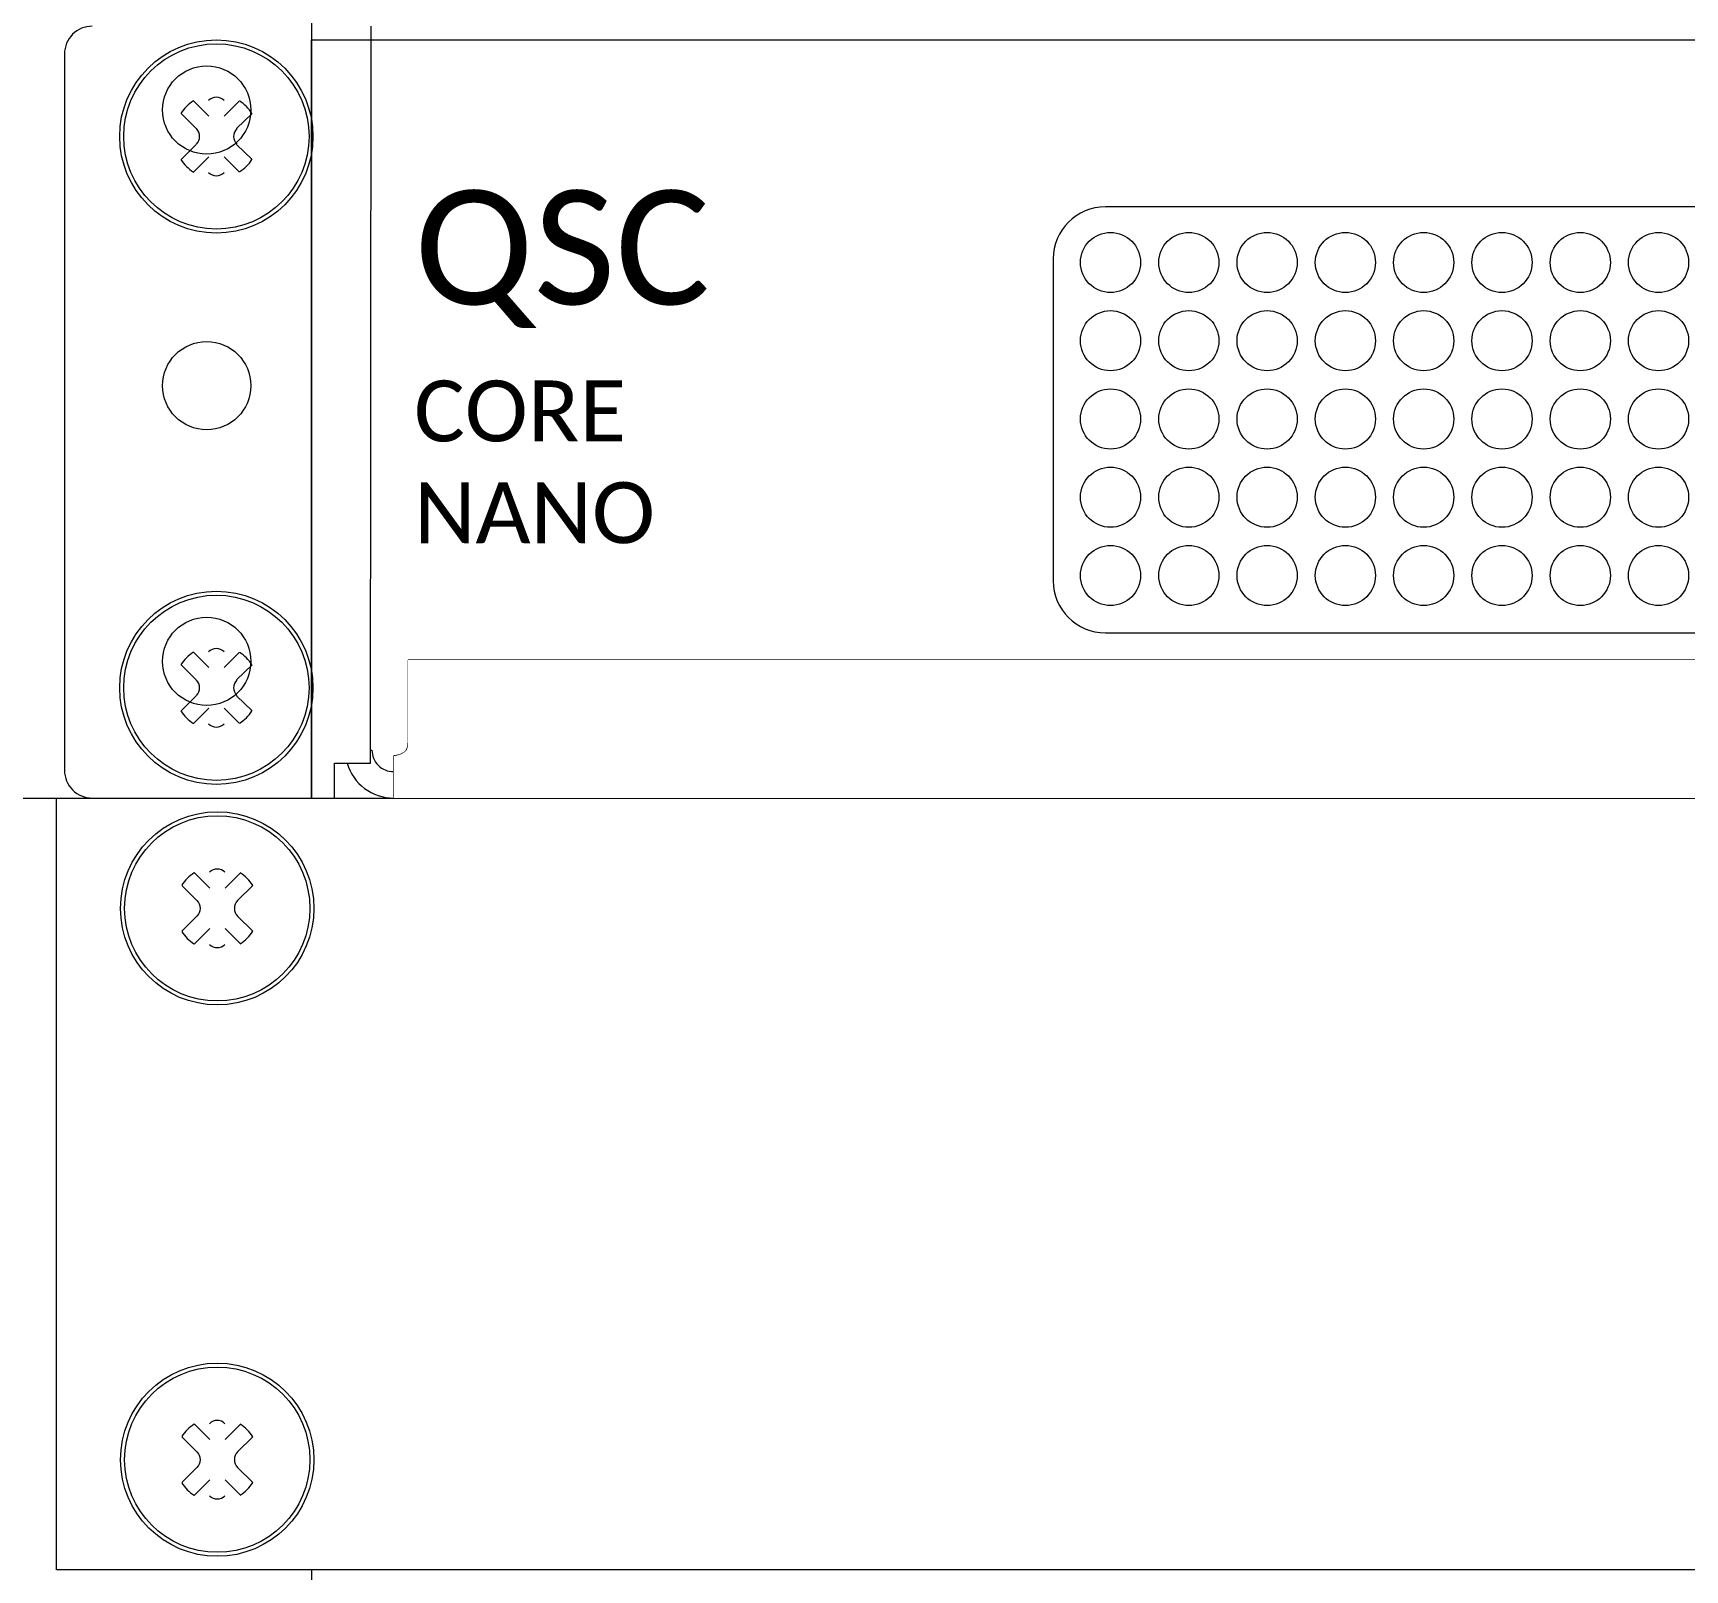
# Model space of a CAD drawing. Header units: millimetres. Extents: x -71336 to -33468, y -26189 to 22712.
# Drawn here: x -34308.2 to -34213.1, y -20202.1 to -20113.6 of the extents above; entities that cross this region are included whole.
import ezdxf

# ---------------------------------------------------------------- set-up
doc = ezdxf.new("R2010")
doc.units = ezdxf.units.MM
doc.set_wipeout_variables(frame=1)
doc.layers.add('SC - Equipment', color=7, linetype='Continuous', lineweight=13)
doc.layers.add('SC - Rack Layout - U-guides and centreline', color=5, linetype='Continuous', lineweight=13, plot=False)
doc.styles.add('ARIAL', font='arial.ttf')
doc.styles.add('CALIBRI', font='calibri.ttf')

# ---------------------------------------------------------------- blocks, each defined once
blk = doc.blocks.new('*U254')
at = {"layer": 'SC - Rack Layout - U-guides and centreline', "ltscale": 5}
blk.add_lwpolyline([(-300, 0), (300, 0)], dxfattribs=at)
blk = doc.blocks.new('*U255')
at = {"layer": 'SC - Rack Layout - U-guides and centreline', "color": 0, "linetype": 'ByBlock', "lineweight": -2, "transparency": 16777216}
blk.add_blockref('*U254', (0, 88.9), dxfattribs=at)
blk = doc.blocks.new('*U285')
at = {"layer": 'SC - Equipment'}
for p, q in [((-227.076, 185.674), (-227.076, 141.224)), ((-227.076, 141.224), (-227.076, 96.774)), ((-227.076, 96.774), (-227.076, 52.324))]:
    blk.add_line(p, q, dxfattribs=at)
for centre in [(-233.11485, 179.324), (-233.11485, 163.449), (-233.11485, 147.574), (-233.11485, 134.874), (-233.11485, 118.999), (-233.11485, 103.124)]:
    blk.add_circle(centre, 2.54, dxfattribs=at)
at = {"ltscale": 5, "style": 'ARIAL', "flags": 1}
blk.add_attdef('UNITS', (470.5, 46), '', height=9.73997, dxfattribs=at)
blk = doc.blocks.new('QSC CORE NANO')
at = {"layer": 'SC - Equipment'}
for p, q in [((-110.177, 0), (-110.177, 43.662)), ((-110.177, 43.662), (110.177, 43.662)), ((62.289, 34.049), (-64.492, 34.049)), ((-67.496, 31.044), (-67.496, 12.518)), ((-64.492, 9.514), (62.289, 9.514)), ((-110.177, 0), (110.177, 0))]:
    blk.add_line(p, q, dxfattribs=at)
for centre in [(-64.197, 30.844), (-59.69, 30.844), (-55.184, 30.844), (-50.677, 30.844), (-46.171, 30.844), (-41.665, 30.844), (-37.158, 30.844), (-32.652, 30.844), (-64.197, 26.338), (-59.69, 26.338), (-55.184, 26.338), (-50.677, 26.338), (-46.171, 26.338), (-41.665, 26.338), (-37.158, 26.338), (-32.652, 26.338), (-64.197, 21.831), (-59.69, 21.831), (-55.184, 21.831), (-50.677, 21.831), (-46.171, 21.831), (-41.665, 21.831), (-37.158, 21.831), (-32.652, 21.831), (-64.197, 17.325), (-59.69, 17.325), (-55.184, 17.325), (-50.677, 17.325), (-46.171, 17.325), (-41.665, 17.325), (-37.158, 17.325), (-32.652, 17.325), (-64.197, 12.818), (-59.69, 12.818), (-55.184, 12.818), (-50.677, 12.818), (-46.171, 12.818), (-41.665, 12.818), (-37.158, 12.818), (-32.652, 12.818)]:
    blk.add_circle(centre, 1.731, dxfattribs=at)
for centre, start, end in [((-64.492, 31.044), 90, 180), ((-64.492, 12.518), 180, 270)]:
    blk.add_arc(centre, 3.004, start, end, dxfattribs=at)
at = {"ltscale": 5, "insert": (-104.281, 34.991), "char_height": 6.56366, "attachment_point": 1, "style": 'CALIBRI'}
blk.add_mtext_dynamic_manual_height_columns('QSC\\P{\\H0.53534x;CORE\\PNANO}', width=27.93026, gutter_width=32.818, heights=[0], dxfattribs=at)
blk = doc.blocks.new('1U BLANK PANEL - RACK LAYOUT')
blk.add_wipeout([(-241.3, 44.45), (241.3, 44.45), (241.3, 0), (-241.3, 0)])
at = {"layer": 'SC - Equipment'}
for p, q in [((-241.3, 0), (-241.3, 44.45)), ((-241.3, 44.45), (241.3, 44.45)), ((-232.492, 39.268), (-233.381, 40.157)), ((-230.739, 40.132), (-231.603, 39.268)), ((-233.228, 38.557), (-234.092, 39.421)), ((-230.003, 39.421), (-230.892, 38.557)), ((-233.228, 37.643), (-234.092, 36.779)), ((-230.003, 36.779), (-230.892, 37.643)), ((-232.492, 36.932), (-233.381, 36.043)), ((-230.739, 36.068), (-231.603, 36.932)), ((-233.228, 6.807), (-234.092, 7.671)), ((-232.492, 7.518), (-233.381, 8.407)), ((-230.739, 8.382), (-231.603, 7.518)), ((-230.003, 7.671), (-230.892, 6.807)), ((-233.228, 5.893), (-234.092, 5.029)), ((-230.003, 5.029), (-230.892, 5.893)), ((-232.492, 5.182), (-233.381, 4.293)), ((-230.739, 4.318), (-231.603, 5.182)), ((241.3, 0), (-241.3, 0)), ((-241.3, 0), (-241.3, 0))]:
    blk.add_line(p, q, dxfattribs=at)
for centre, major_axis, start_param, end_param in [((-232.06, 38.1), (5.563, 0), 0, 6.283185), ((-232.06, 38.1), (5.334, 0), 0, 6.283185), ((-232.06, 38.1), (2.438, 0), 2.143456, 2.563819), ((-232.06, 39.726), (0.635, 0), 0.785399, 2.356195), ((-232.06, 38.1), (2.438, 0), 0.57266, 0.993023), ((-233.66, 38.1), (0.635, 0), 5.497788, 7.068584), ((-230.434, 38.1), (0.635, 0), 2.356195, 3.926991), ((-232.06, 38.1), (2.438, 0), 3.719366, 4.139729), ((-232.06, 38.1), (2.438, 0), 5.290163, 5.710525), ((-232.06, 36.474), (0.635, 0), 3.926991, 5.497787), ((-232.06, 6.35), (5.563, 0), 0, 6.283185), ((-232.06, 6.35), (5.334, 0), 0, 6.283185), ((-232.06, 7.976), (0.635, 0), 0.785399, 2.356195), ((-232.06, 6.35), (2.438, 0), 2.143456, 2.563819), ((-232.06, 6.35), (2.438, 0), 0.57266, 0.993023), ((-233.66, 6.35), (0.635, 0), 5.497788, 7.068584), ((-230.434, 6.35), (0.635, 0), 2.356195, 3.926991), ((-232.06, 6.35), (2.438, 0), 3.719366, 4.139729), ((-232.06, 6.35), (2.438, 0), 5.290163, 5.710525), ((-232.06, 4.724), (0.635, 0), 3.926991, 5.497787)]:
    blk.add_ellipse(centre, major_axis=major_axis, ratio=1, start_param=start_param, end_param=end_param, dxfattribs=at)
blk = doc.blocks.new('*U281')
blk.add_blockref('1U BLANK PANEL - RACK LAYOUT', (0, -44.45))
blk = doc.blocks.new('1U RACK SHELF - RACK LAYOUT')
at = {"layer": 'SC - Equipment', "flags": 128}
for points in [[(-239.703, 44.448, 0.414214), (-241.3, 42.852)], [(-221.607, 2.767, 0.106933), (-221.522, 3.161)], [(-225.022, 2.005, 0.334713), (-222.36, -0.002)], [(-223.605, 2.767, 0.414214), (-222.36, 1.522)], [(-241.3, 1.595, 0.414214), (-239.703, -0.002)]]:
    blk.add_lwpolyline(points, format="xyb", dxfattribs=at)
for points in [[(-223.692, 2.005), (-223.642, 44.448)], [(-241.3, 42.852), (-241.3, 1.595)], [(-232.992, 39.268), (-233.881, 40.157)], [(-231.239, 40.131), (-232.103, 39.268)], [(-233.728, 38.556), (-234.592, 39.42)], [(-230.503, 39.42), (-231.392, 38.556)], [(-233.728, 37.642), (-234.592, 36.778)], [(-230.503, 36.778), (-231.392, 37.642)], [(-232.992, 36.931), (-233.881, 36.042)], [(-231.239, 36.067), (-232.103, 36.931)], [(-233.728, 6.806), (-234.592, 7.67)], [(-232.992, 7.518), (-233.881, 8.407)], [(-231.239, 8.381), (-232.103, 7.518)], [(-230.503, 7.67), (-231.392, 6.806)], [(221.584, 7.952), (-221.522, 7.949)], [(-221.522, 7.949), (-221.522, 3.161)], [(-233.728, 5.892), (-234.592, 5.028)], [(-230.503, 5.028), (-231.392, 5.892)], [(-232.992, 5.181), (-233.881, 4.292)], [(-231.239, 4.317), (-232.103, 5.181)], [(-225.765, -0.002), (-225.765, 2.005)], [(-225.765, 2.005), (-223.692, 2.005)], [(-223.691, 2.767), (-223.605, 2.767)], [(-222.36, 2.421), (-222.36, -0.002)], [(222.422, 0.002), (-222.36, -0.002)], [(-239.703, -0.002), (-225.765, -0.002)]]:
    blk.add_lwpolyline(points, dxfattribs=at)
at = {"layer": 'SC - Equipment'}
for points in [[(-222.058, 2.477), (-222.085, 2.469), (-222.112, 2.462), (-222.139, 2.455), (-222.166, 2.449), (-222.194, 2.443), (-222.221, 2.438), (-222.249, 2.433), (-222.277, 2.429), (-222.305, 2.426), (-222.332, 2.423), (-222.36, 2.421)], [(-221.607, 2.767), (-221.627, 2.742), (-221.648, 2.717), (-221.67, 2.694), (-221.693, 2.672), (-221.718, 2.651), (-221.743, 2.632), (-221.769, 2.613), (-221.8, 2.593), (-221.824, 2.578), (-221.852, 2.563), (-221.88, 2.548), (-221.909, 2.534), (-221.938, 2.521), (-221.967, 2.509), (-221.997, 2.497), (-222.027, 2.487), (-222.058, 2.477)]]:
    blk.add_lwpolyline(points, dxfattribs=at)
for centre, major_axis, start_param, end_param in [((-232.56, 38.099), (5.563, 0), 0, 6.283185), ((-232.56, 38.099), (5.334, 0), 0, 6.283185), ((-232.56, 38.099), (2.438, 0), 2.143456, 2.563819), ((-232.56, 39.725), (0.635, 0), 0.785399, 2.356195), ((-232.56, 38.099), (2.438, 0), 0.57266, 0.993023), ((-234.16, 38.099), (0.635, 0), 5.497788, 7.068584), ((-230.934, 38.099), (0.635, 0), 2.356195, 3.926991), ((-232.56, 38.099), (2.438, 0), 3.719366, 4.139729), ((-232.56, 38.099), (2.438, 0), 5.290163, 5.710525), ((-232.56, 36.474), (0.635, 0), 3.926991, 5.497787), ((-232.56, 6.349), (5.563, 0), 0, 6.283185), ((-232.56, 6.349), (5.334, 0), 0, 6.283185), ((-232.56, 7.975), (0.635, 0), 0.785399, 2.356195), ((-232.56, 6.349), (2.438, 0), 2.143456, 2.563819), ((-232.56, 6.349), (2.438, 0), 0.57266, 0.993023), ((-234.16, 6.349), (0.635, 0), 5.497788, 7.068584), ((-230.934, 6.349), (0.635, 0), 2.356195, 3.926991), ((-232.56, 6.349), (2.438, 0), 3.719366, 4.139729), ((-232.56, 6.349), (2.438, 0), 5.290163, 5.710525), ((-232.56, 4.724), (0.635, 0), 3.926991, 5.497787)]:
    blk.add_ellipse(centre, major_axis=major_axis, ratio=1, start_param=start_param, end_param=end_param, dxfattribs=at)
blk.add_wipeout([(-222.36, -0.002), (-222.36, 2.421), (-222.277, 2.429), (-222.18, 2.446), (-222.071, 2.473), (-221.967, 2.509), (-221.894, 2.541), (-221.824, 2.578), (-221.769, 2.613), (-221.705, 2.662), (-221.681, 2.683), (-221.637, 2.729), (-221.617, 2.754), (-221.607, 2.767), (-221.579, 2.835), (-221.556, 2.911), (-221.538, 2.986), (-221.527, 3.066), (-221.522, 3.149), (-221.522, 3.316), (-221.522, 7.949), (221.584, 7.949), (221.584, 3.164), (221.588, 3.085), (221.594, 3.029), (221.602, 2.981), (221.613, 2.93), (221.63, 2.872), (221.641, 2.839), (221.652, 2.811), (221.661, 2.789), (221.669, 2.77), (221.731, 2.698), (221.766, 2.666), (221.822, 2.623), (221.895, 2.577), (221.975, 2.535), (222.059, 2.501), (222.147, 2.473), (222.283, 2.441), (222.381, 2.428), (222.422, 2.424), (222.422, 0.002)])

msp = doc.modelspace()

# ---------------------------------------------------------------- block references
msp.add_blockref('QSC CORE NANO', (-34181.99, -20157.697))
at = {"layer": 'SC - Equipment'}
msp.add_blockref('*U285', (-34065.092, -20297.397), dxfattribs=at)
at = {"layer": 'SC - Rack Layout - U-guides and centreline'}
msp.add_blockref('*U255', (-34065.543, -20246.597), dxfattribs=at)

# ---------------------------------------------------------------- next in the draw order: block references
at = {"layer": 'SC - Equipment'}
msp.add_blockref('*U281', (-34065.543, -20157.697), dxfattribs=at)

# ---------------------------------------------------------------- next in the draw order: block references
msp.add_blockref('1U RACK SHELF - RACK LAYOUT', (-34065.092, -20157.696))

doc.saveas('drawing.dxf')
